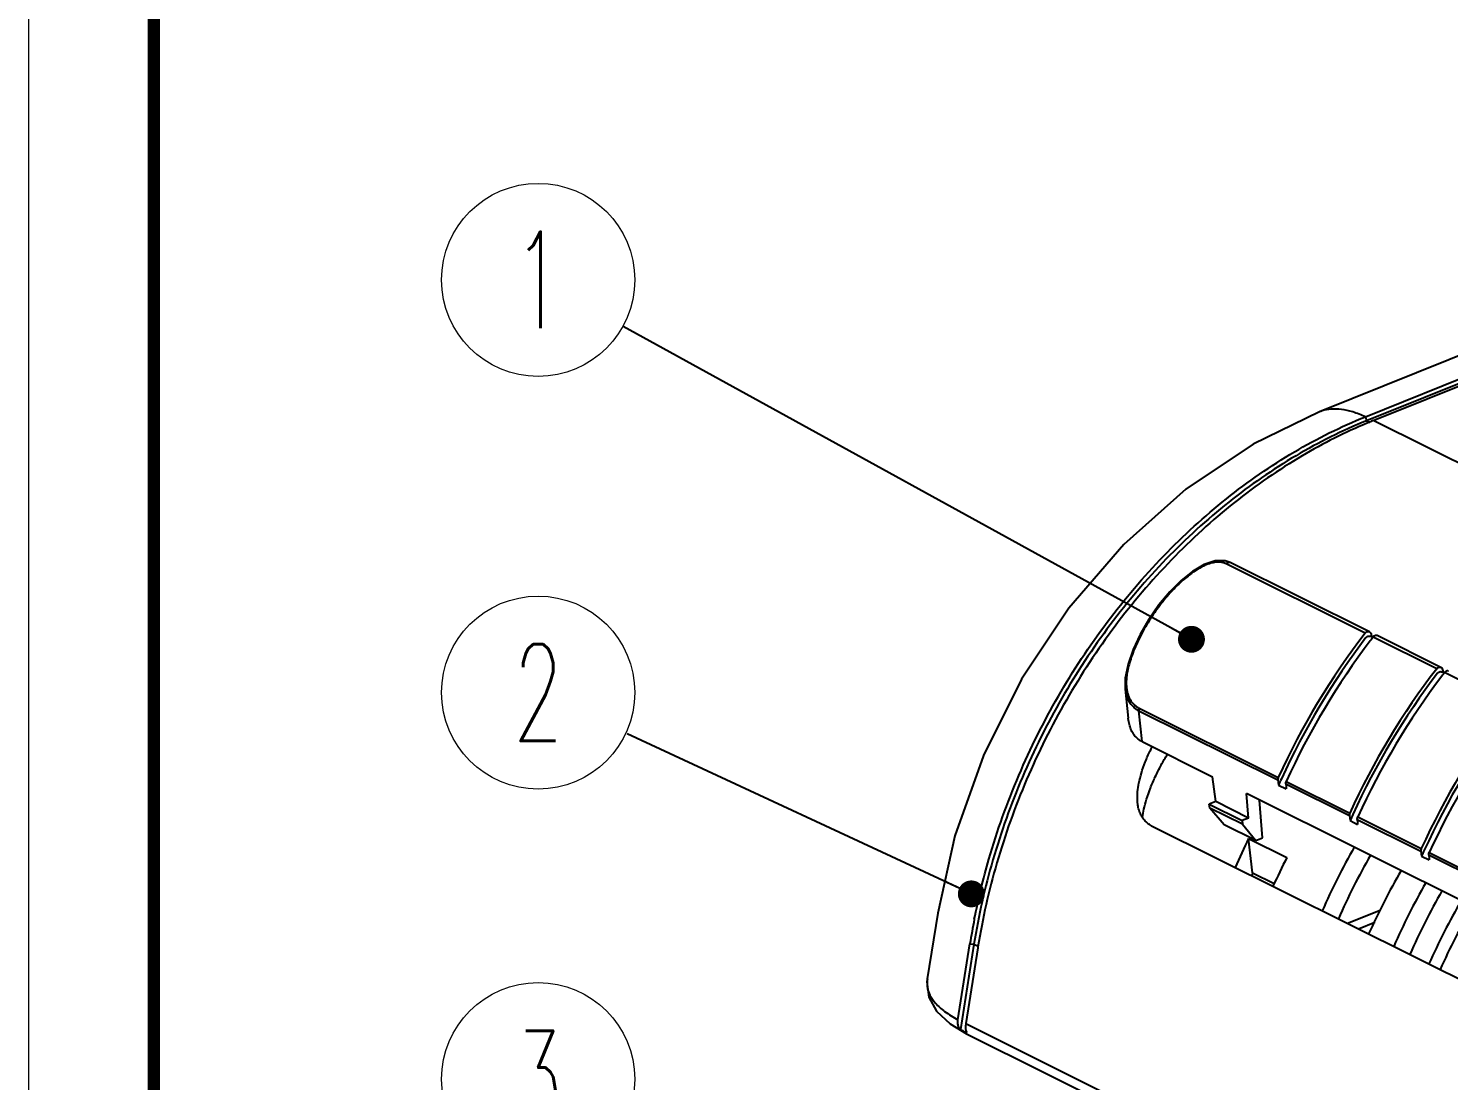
# Model space of a CAD drawing. Header units: millimetres. Extents: x 2099 to 2627, y -288 to 79.
# Drawn here: x 2099.4 to 2202.3, y -201.9 to -125.6 of the extents above; entities that cross this region are included whole.
import ezdxf
from ezdxf.enums import TextEntityAlignment as Align

# ---------------------------------------------------------------- set-up
doc = ezdxf.new("R2010")
doc.units = ezdxf.units.MM
doc.layers.add('06___PRT_ALL_SURFS', color=7, linetype='Continuous')
doc.layers.add('from', color=7, linetype='Continuous', lineweight=13)
doc.styles.add('BOM', font='txt.shx', dxfattribs={"bigfont": 'gbcbig.shx'})
doc.styles.get("Standard").update_dxf_attribs({"font": 'txt', "bigfont": 'gbcbig.shx'})
doc.dimstyles.new('ISO', dxfattribs={"dimscale": 0.6, "dimtxt": 2.5, "dimasz": 2.5, "dimexe": 1.25, "dimexo": 0.625, "dimtad": 0, "dimdsep": 46, "dimtxsty": 'Standard', "dimblk": 'OPEN', "dimcen": 0, "dimclrd": 4, "dimclre": 4, "dimadec": 0, "dimazin": 0, "dimtfac": 1, "dimtofl": 0, "dimtmove": 0, "dimatfit": 3, "dimfxl": 1, "dimarcsym": 0})

# ---------------------------------------------------------------- blocks, each defined once
blk = doc.blocks.new('_Open')
at = {"color": 0, "linetype": 'ByBlock', "lineweight": -2}
for p, q in [((-1, 0.167), (0, 0)), ((-1, -0.167), (0, 0)), ((0, 0), (-1, 0))]:
    blk.add_line(p, q, dxfattribs=at)
blk = doc.blocks.new('yx_bom3')
at = {"layer": 'from'}
blk.add_circle((0, 0), 1, dxfattribs=at)
at = {"layer": 'from', "color": 4, "style": 'BOM', "width": 0.6}
blk.add_attdef('ITEM', text='', height=1, dxfattribs=at).set_placement((0, 0), align=Align.MIDDLE)

msp = doc.modelspace()

# ---------------------------------------------------------------- linework, layer by layer
at = {"color": 7, "linetype": 'Continuous'}
for p, q in [((2256.919, -127.686), (2192.947, -153.447)), ((2186.475, -164.366), (2186.111, -164.242)), ((2196.255, -169.49), (2186.178, -164.47)), ((2186.475, -164.366), (2186.478, -164.368)), ((2196.566, -169.394), (2186.478, -164.368)), ((2196.792, -169.807), (2196.626, -169.725)), ((2196.687, -169.566), (2196.717, -169.732)), ((2196.717, -169.732), (2196.725, -169.774)), ((2196.831, -169.777), (2196.785, -169.837)), ((2201.438, -172.072), (2196.831, -169.777)), ((2201.749, -171.975), (2197.119, -169.669)), ((2196.684, -169.969), (2196.627, -170.044)), ((2201.974, -172.389), (2201.808, -172.306)), ((2201.866, -172.551), (2201.809, -172.626)), ((2201.869, -172.147), (2201.899, -172.313)), ((2201.899, -172.313), (2201.907, -172.356)), ((2202.013, -172.359), (2201.967, -172.419)), ((2206.62, -174.654), (2202.013, -172.359)), ((2178.862, -173.559), (2179.077, -175.648)), ((2179.881, -174.935), (2189.958, -179.955)), ((2179.849, -175.119), (2189.929, -180.14)), ((2180.086, -177.362), (2179.849, -175.119)), ((2180.086, -177.362), (2185.188, -179.903)), ((2185.417, -181.712), (2185.188, -179.903)), ((2189.929, -180.14), (2189.979, -180.509)), ((2219.738, -197.115), (2187.652, -181.131)), ((2187.801, -182.9), (2187.652, -181.131)), ((2189.979, -180.509), (2190.525, -180.78)), ((2190.498, -180.424), (2190.516, -180.662)), ((2190.498, -180.424), (2195.111, -182.722)), ((2190.516, -180.662), (2190.525, -180.78)), ((2190.534, -180.242), (2195.14, -182.537)), ((2185.417, -181.712), (2184.945, -181.902)), ((2184.945, -181.902), (2187.329, -183.09)), ((2184.986, -182.175), (2184.945, -181.902)), ((2187.358, -183.356), (2184.986, -182.175)), ((2186.03, -183.392), (2184.986, -182.175)), ((2187.801, -182.9), (2185.417, -181.712)), ((2188.819, -184.344), (2188.587, -181.596)), ((2187.801, -182.9), (2187.329, -183.09)), ((2187.329, -183.09), (2187.358, -183.356)), ((2195.111, -182.722), (2195.161, -183.09)), ((2195.161, -183.09), (2195.707, -183.362)), ((2195.681, -183.006), (2195.698, -183.244)), ((2195.681, -183.006), (2200.293, -185.304)), ((2195.698, -183.244), (2195.707, -183.362)), ((2195.716, -182.824), (2200.323, -185.119)), ((2180.77, -183.458), (2227.988, -206.98)), ((2188.333, -184.539), (2186.03, -183.392)), ((2187.358, -183.356), (2188.333, -184.539)), ((2187.807, -184.38), (2190.581, -185.762)), ((2188.096, -186.87), (2187.807, -184.38)), ((2188.333, -184.539), (2188.819, -184.344)), ((2200.293, -185.304), (2200.344, -185.672)), ((2200.344, -185.672), (2200.889, -185.944)), ((2200.863, -185.587), (2200.881, -185.825)), ((2206.052, -188.172), (2200.863, -185.587)), ((2200.881, -185.825), (2200.889, -185.944)), ((2200.898, -185.406), (2206.081, -187.987)), ((2188.096, -186.87), (2189.665, -187.651)), ((2165.273, -189.81), (2164.515, -194.567)), ((2194.969, -190.531), (2197.353, -189.571)), ((2195.777, -190.934), (2196.943, -190.464)), ((2166.168, -197.829), (2167.366, -198.541)), ((2167.366, -198.541), (2232.434, -230.956))]:
    msp.add_line(p, q, dxfattribs=at)
for points in [[(2192.947, -153.447), (2188.144, -155.782), (2183.258, -159.064), (2178.765, -163.069), (2174.769, -167.692), (2171.351, -172.83), (2168.582, -178.368), (2166.521, -184.186), (2165.273, -189.81)], [(2186.111, -164.242), (2185.385, -164.246), (2184.578, -164.52), (2183.748, -165.014), (2182.92, -165.679), (2182.1, -166.498), (2181.307, -167.452), (2180.579, -168.498), (2179.947, -169.585), (2179.433, -170.68), (2179.064, -171.754), (2178.868, -172.767), (2178.863, -173.565)], [(2164.516, -194.56), (2164.488, -194.788), (2164.617, -195.89), (2165.183, -196.916), (2166.168, -197.829)]]:
    msp.add_lwpolyline(points, dxfattribs=at)
for centre, radius, start, end in [((2238.787, -202.212), 53.663, 142.42723, 155.4959), ((2238.683, -202.161), 53.301, 142.64631, 155.51083), ((2237.881, -201.435), 51.839, 142.44449, 142.62746), ((2239.39, -202.513), 53.693, 142.79145, 155.49407), ((2243.97, -204.794), 53.663, 142.42723, 155.4959), ((2243.865, -204.743), 53.301, 142.64631, 155.51083), ((2244.572, -205.095), 53.693, 142.79145, 155.49407), ((2243.063, -204.017), 51.839, 142.44449, 142.62746), ((2249.152, -207.376), 53.663, 142.42723, 155.4959), ((2249.048, -207.325), 53.301, 142.64631, 155.51083), ((2249.754, -207.677), 53.693, 142.79145, 155.49407), ((2238.562, -202.117), 53.172, 155.50041, 156.02182), ((2243.744, -204.699), 53.172, 155.50041, 156.02182), ((2248.927, -207.28), 53.172, 155.50041, 156.02182)]:
    msp.add_arc(centre, radius, start, end, dxfattribs=at)
for centre, major_axis, ratio, start_param, end_param in [((2215.24, -198.237), (16.976, 35.959), 0.772794, 1.550188, 1.6083743), ((2221.427, -201.319), (17.359, 35.773), 0.7692307, 1.4868903, 1.6167602), ((2217.489, -199.358), (18.439, 35.231), 0.7581331, -4.7015215, -4.6433353), ((2221.427, -201.319), (16.616, 34.243), 0.7692307, 1.4836092, 1.6191197), ((2215.24, -198.237), (16.25, 34.421), 0.772794, -4.6780012, -4.6724051), ((2224.546, -202.873), (18.09, 35.409), 0.7618971, 1.5026197, 1.6324896), ((2226.609, -203.901), (17.359, 35.773), 0.7692307, 1.4868903, 1.6167602), ((2226.609, -203.901), (16.616, 34.243), 0.7692307, 1.4836092, 1.6191197), ((2225.464, -203.331), (15.63, 31.384), 0.7543683, 1.4846499, 1.6318826), ((2229.729, -205.455), (18.09, 35.409), 0.7618971, 1.5026197, 1.6324896)]:
    msp.add_ellipse(centre, major_axis=major_axis, ratio=ratio, start_param=start_param, end_param=end_param, dxfattribs=at)
for points, start_tangent, end_tangent in [([(2186.178, -164.47), (2186.104, -164.436), (2186.019, -164.405), (2185.92, -164.377), (2185.806, -164.356), (2185.673, -164.344), (2185.519, -164.345), (2185.341, -164.365), (2185.135, -164.407), (2184.906, -164.476), (2184.662, -164.573), (2184.407, -164.696), (2184.134, -164.849), (2183.831, -165.044), (2183.504, -165.283), (2183.145, -165.575), (2182.744, -165.937), (2182.318, -166.364), (2181.894, -166.836), (2181.474, -167.348), (2181.056, -167.911), (2180.623, -168.557), (2180.194, -169.277), (2179.826, -169.981), (2179.528, -170.639), (2179.301, -171.238), (2179.136, -171.775), (2179.026, -172.254), (2178.961, -172.687), (2178.937, -173.086), (2178.953, -173.439)], (-0.8950795, 0.4459066), (0.1014102, -0.9948447)), ([(2186.178, -164.47), (2186.295, -164.373), (2186.425, -164.351), (2186.474, -164.367)], (0.6107518, 0.7918221), (0.901834, -0.4320826)), ([(2196.255, -169.49), (2196.374, -169.395), (2196.511, -169.375), (2196.566, -169.394)], (0.6107518, 0.7918221), (0.893829, -0.4484079)), ([(2196.314, -169.823), (2196.407, -169.74), (2196.515, -169.704), (2196.621, -169.722), (2196.626, -169.725)], (0.6076879, 0.7941759), (0.8948115, -0.4464442)), ([(2196.566, -169.394), (2196.626, -169.439), (2196.687, -169.566)], (0.893829, -0.4484079), (0.1785585, -0.9839293)), ([(2197.119, -169.67), (2197.071, -169.654), (2196.945, -169.679), (2196.831, -169.777)], (-0.8926498, 0.4507508), (-0.6107518, -0.7918221)), ([(2201.438, -172.072), (2201.556, -171.976), (2201.693, -171.957), (2201.748, -171.976)], (0.6107518, 0.7918221), (0.893829, -0.4484079)), ([(2201.497, -172.404), (2201.589, -172.321), (2201.698, -172.286), (2201.803, -172.304), (2201.808, -172.306)], (0.6076879, 0.7941759), (0.8948115, -0.4464442)), ([(2201.748, -171.976), (2201.808, -172.021), (2201.869, -172.147)], (0.893829, -0.4484079), (0.1785585, -0.9839293)), ([(2202.301, -172.252), (2202.253, -172.236), (2202.128, -172.261), (2202.013, -172.359)], (-0.8926498, 0.4507508), (-0.6107518, -0.7918221)), ([(2178.863, -173.564), (2178.913, -173.872), (2178.984, -174.123), (2179.07, -174.33), (2179.164, -174.501), (2179.261, -174.64), (2179.357, -174.753), (2179.45, -174.845), (2179.538, -174.921), (2179.622, -174.983), (2179.701, -175.036), (2179.776, -175.08), (2179.849, -175.119)], (0.1038668, -0.9945912), (0.8950791, -0.4459074)), ([(2178.953, -173.439), (2178.999, -173.734), (2179.065, -173.975)], (0.1014102, -0.9948447), (0.3176121, -0.9482207)), ([(2179.065, -173.975), (2179.144, -174.175), (2179.232, -174.34), (2179.323, -174.474), (2179.413, -174.583), (2179.501, -174.672), (2179.585, -174.745), (2179.664, -174.805), (2179.739, -174.856), (2179.811, -174.898), (2179.881, -174.935)], (0.3176121, -0.9482207), (0.8950791, -0.4459075)), ([(2179.881, -174.935), (2179.859, -174.996), (2179.848, -175.058), (2179.849, -175.119)], (-0.4149499, -0.9098443), (0.1052025, -0.9944508)), ([(2180.086, -177.362), (2179.841, -177.211), (2179.62, -177.013), (2179.429, -176.766), (2179.275, -176.469), (2179.159, -176.12), (2179.084, -175.713), (2179.077, -175.648)], (-0.8950801, 0.4459054), (-0.1020703, 0.9947772)), ([(2179.768, -181.895), (2179.741, -181.556), (2179.757, -181.002), (2179.851, -180.363), (2180.032, -179.641), (2180.306, -178.854), (2180.673, -178.018), (2180.818, -177.726)], (-0.1310638, 0.9913739), (0.4565456, 0.8897)), ([(2180.104, -182.856), (2180.212, -182.266), (2180.407, -181.535), (2180.684, -180.741), (2181.042, -179.905), (2181.47, -179.058), (2181.924, -178.277)], (0.1413671, 0.9899572), (0.5258104, 0.8506018)), ([(2189.958, -179.955), (2189.93, -180.047), (2189.929, -180.14)], (-0.4149499, -0.9098443), (0.1356721, -0.9907538)), ([(2190.498, -180.424), (2190.504, -180.333), (2190.534, -180.242)], (-0.0733874, 0.9973035), (0.4149499, 0.9098443)), ([(2180.77, -183.458), (2180.495, -183.287), (2180.25, -183.058), (2180.047, -182.772), (2179.893, -182.432), (2179.789, -182.03), (2179.768, -181.895)], (-0.8950801, 0.4459054), (-0.1310638, 0.9913739)), ([(2195.14, -182.537), (2195.112, -182.629), (2195.111, -182.722)], (-0.4149499, -0.9098443), (0.1356721, -0.9907538)), ([(2195.681, -183.006), (2195.687, -182.915), (2195.716, -182.824)], (-0.0733874, 0.9973035), (0.4149499, 0.9098443)), ([(2200.323, -185.119), (2200.295, -185.211), (2200.293, -185.304)], (-0.4149499, -0.9098443), (0.1356721, -0.9907538)), ([(2200.863, -185.587), (2200.869, -185.497), (2200.898, -185.406)], (-0.0733874, 0.9973035), (0.4149499, 0.9098443))]:
    msp.add_spline(points, degree=3, dxfattribs=dict(at, start_tangent=start_tangent, end_tangent=end_tangent))
at = {"layer": '06___PRT_ALL_SURFS', "color": 7, "linetype": 'Continuous'}
for p, q in [((2196.269, -153.804), (2260.241, -128.044)), ((2260.904, -128.105), (2196.357, -154.096)), ((2196.842, -154.084), (2260.815, -128.324)), ((2196.269, -153.804), (2196.357, -154.096)), ((2196.357, -154.096), (2196.587, -154.211)), ((2261.334, -186.213), (2196.842, -154.084)), ((2166.728, -197.525), (2167.603, -192.033)), ((2167.895, -192.054), (2166.911, -198.226)), ((2168.172, -192.319), (2167.296, -197.813)), ((2167.603, -192.033), (2167.895, -192.054)), ((2167.895, -192.054), (2168.197, -192.205)), ((2168.184, -192.245), (2168.172, -192.319)), ((2164.516, -194.56), (2164.515, -194.567)), ((2167.14, -198.346), (2167.371, -198.461)), ((2167.296, -197.813), (2231.789, -229.941)), ((2167.366, -198.541), (2167.366, -198.541))]:
    msp.add_line(p, q, dxfattribs=at)
for centre, radius, start, end in [((2210.355, -187.64), 36.174, 112.13889, 112.63075), ((2210.286, -187.47), 35.991, 111.9336, 112.13865), ((2216.742, -199.866), 49.76, 168.84946, 170.94254), ((2166.432, -194.874), 1.942, 170.91969, 174.14591), ((2166.384, -194.869), 1.893, 174.12868, 183.46707), ((2166.306, -194.875), 1.815, 183.45527, 192.28426), ((2169.85, -192.903), 6.08, 241.09205, 242.31045), ((2169.882, -192.843), 6.149, 242.30862, 243.51831), ((2167.618, -198.035), 0.566, 238.7115, 243.55116)]:
    msp.add_arc(centre, radius, start, end, dxfattribs=at)
msp.add_ellipse((2167.908, -197.694), major_axis=(0.338, 0.946), ratio=0.5617314, start_param=1.8929392, end_param=2.688338, dxfattribs=at)
for points, start_tangent, end_tangent in [([(2196.269, -153.804), (2195.355, -153.455), (2194.529, -153.274), (2193.786, -153.253), (2193.125, -153.382), (2192.947, -153.447)], (-0.9096284, 0.4154229), (-0.9274373, -0.3739788)), ([(2196.357, -154.096), (2191.243, -156.627), (2186.364, -159.994), (2181.836, -164.116), (2177.772, -168.894), (2174.268, -174.21), (2171.41, -179.936), (2169.269, -185.932), (2167.895, -192.054)], (-0.9276177, -0.3735311), (-0.1573657, -0.9875404)), ([(2167.922, -190.243), (2168.985, -185.873), (2171.149, -179.816), (2174.016, -174.07), (2177.55, -168.707), (2181.651, -163.889), (2186.194, -159.752), (2191.123, -156.35), (2196.269, -153.804)], (0.1933301, 0.9811338), (0.9276177, 0.3735311)), ([(2196.436, -154.251), (2191.691, -156.633), (2186.776, -160.025), (2182.216, -164.178), (2178.121, -168.99), (2174.592, -174.345), (2171.713, -180.112), (2169.556, -186.153), (2168.184, -192.245)], (-0.9230058, -0.3847859), (-0.1588669, -0.9873)), ([(2164.532, -195.261), (2164.701, -195.735), (2165.104, -196.321), (2165.768, -196.922), (2166.728, -197.525)], (0.2125474, -0.9771508), (0.881267, -0.4726187)), ([(2166.911, -198.226), (2166.784, -198.015), (2166.722, -197.775), (2166.728, -197.525)], (-0.6323123, 0.7747136), (0.1573657, 0.9875404)), ([(2167.14, -198.346), (2167.324, -198.518)], (0.5812589, -0.8137187), (0.854751, -0.5190383))]:
    msp.add_spline(points, degree=3, dxfattribs=dict(at, start_tangent=start_tangent, end_tangent=end_tangent))
at = {"layer": 'from'}
msp.add_lwpolyline([(2099.353, -287.775), (2626.679, -287.775), (2626.679, 78.669), (2099.353, 78.669)], close=True, dxfattribs=at)
at = {"layer": 'from', "const_width": 0.909}
msp.add_lwpolyline([(2108.441, -278.687), (2108.441, 69.581), (2617.591, 69.581), (2617.591, -278.687), (2108.441, -278.687)], dxfattribs=at)

# ---------------------------------------------------------------- block references
at = {"layer": 'from', "xscale": 7, "yscale": 7, "zscale": 9.75}
for p, values in [((2136.306, -143.877), {'ITEM': '1'}), ((2136.306, -173.805), {'ITEM': '2'}), ((2136.306, -201.832), {'ITEM': '3'})]:
    msp.add_blockref('yx_bom3', p, dxfattribs=at).add_auto_attribs(values)

# ---------------------------------------------------------------- leaders
at = {"layer": 'from'}
for points in [[(2183.661, -169.939), (2142.46, -147.264)], [(2167.706, -188.403), (2142.75, -176.801)]]:
    msp.add_leader(points, dimstyle='ISO', override={"dimscale": 1, "dimasz": 1.95, "dimexo": 0.125, "dimadec": 2, "dimazin": 2, "dimldrblk": 'Dot'}, dxfattribs=at)

doc.saveas('drawing.dxf')
